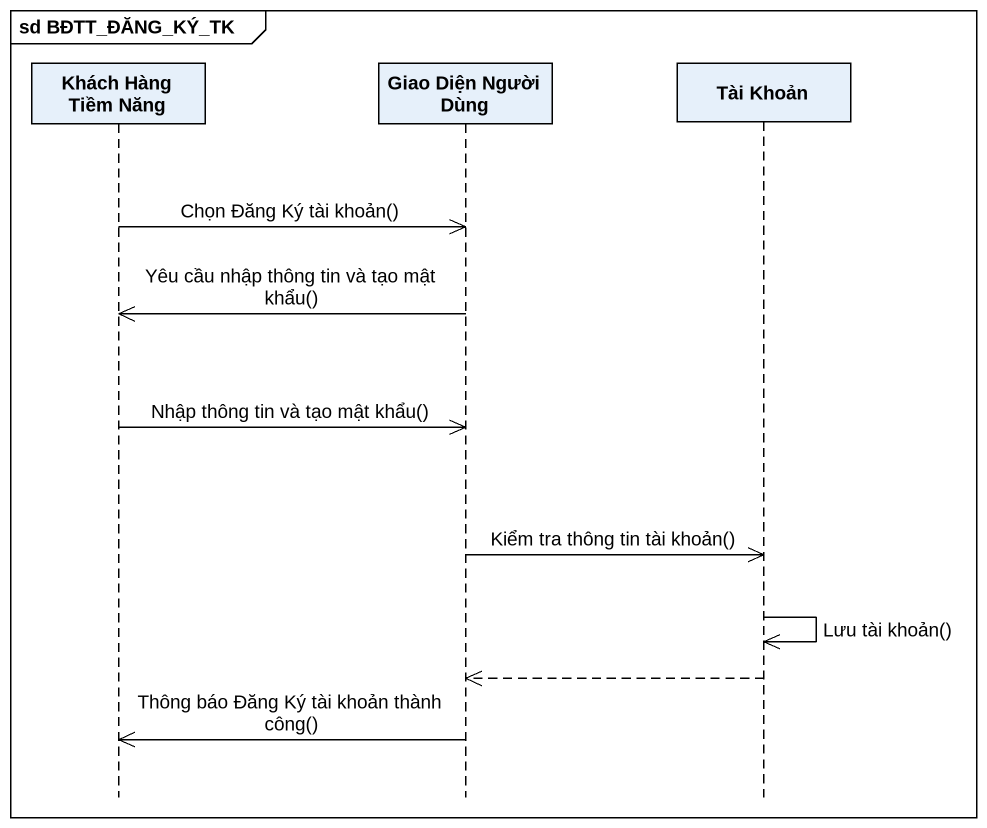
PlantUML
@startuml
mainframe sd BĐTT_ĐĂNG_KÝ_TK
hide footbox
participant "Khách Hàng Tiềm Năng" as Khách_Hàng_Tiềm_Năng
participant "Giao Diện Người Dùng" as Giao_Diện_Người_Dùng
participant "Tài Khoản" as Tài_Khoản

Khách_Hàng_Tiềm_Năng ->> Giao_Diện_Người_Dùng : Chọn Đăng Ký tài khoản()
Giao_Diện_Người_Dùng ->> Khách_Hàng_Tiềm_Năng : Yêu cầu nhập thông tin và tạo mật khẩu()
Khách_Hàng_Tiềm_Năng ->> Giao_Diện_Người_Dùng : Nhập thông tin và tạo mật khẩu()
Giao_Diện_Người_Dùng ->> Tài_Khoản : Kiểm tra thông tin tài khoản()
Tài_Khoản ->> Tài_Khoản : Lưu tài khoản()
Tài_Khoản -->> Giao_Diện_Người_Dùng
Giao_Diện_Người_Dùng ->> Khách_Hàng_Tiềm_Năng : Thông báo Đăng Ký tài khoản thành công()
@enduml
